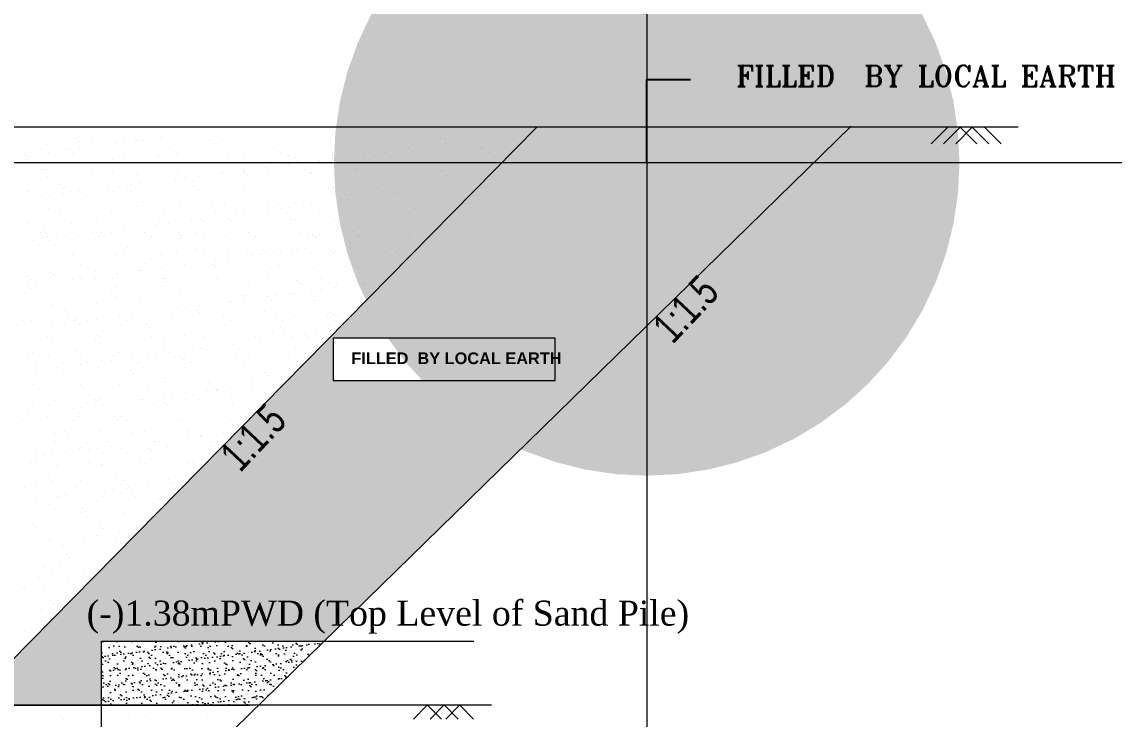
# Model space of a CAD drawing. Header units: inches. Extents: x -1277702 to 350617, y -622745 to 1282697.
# Drawn here: x -505044 to -491949, y 910665 to 919020 of the extents above; entities that cross this region are included whole.
import ezdxf

# ---------------------------------------------------------------- set-up
doc = ezdxf.new("R2010")
doc.units = ezdxf.units.IN
doc.header["$LTSCALE"] = 600
doc.header["$MEASUREMENT"] = 0
for name, color, linetype, lineweight in [('DIM', 140, 'Continuous', 15), ('HATCH', 252, 'Continuous', 5), ('LINE', 7, 'Continuous', 20)]:
    doc.layers.add(name, color=color, linetype=linetype, lineweight=lineweight)
doc.layers.add('TEXT', color=7, linetype='Continuous')
doc.styles.add('arial', font='swisscl.ttf')
doc.styles.add('BIG', font='ROMANT.SHX')
doc.dimstyles.new('dim_70', dxfattribs={"dimtxt": 140, "dimasz": 140, "dimexe": 70, "dimexo": 40, "dimgap": 50, "dimtad": 1, "dimdec": 0, "dimzin": 0, "dimdsep": 46, "dimtxsty": 'arial', "dimcen": 0.09, "dimclrd": 5, "dimclre": 5, "dimclrt": 7, "dimadec": 0, "dimazin": 0, "dimtfac": 1, "dimtdec": 0, "dimtmove": 0, "dimatfit": 3, "dimfxl": 1, "dimtolj": 1, "dimtzin": 0, "dimarcsym": 0})

# ---------------------------------------------------------------- blocks, each defined once
blk = doc.blocks.new('DOT')
at = {"layer": 'DIM'}
for p, q in [((0, 62.633), (0, -75.16)), ((-75.247, 0), (71.067, 0))]:
    blk.add_line(p, q, dxfattribs=at)
at = {"layer": 'DIM', "const_width": 24.75}
blk.add_lwpolyline([(-12.625, 0, 1), (12.625, 0, 1)], format="xyb", close=True, dxfattribs=at)

msp = doc.modelspace()

# ---------------------------------------------------------------- hatches: boundary and pattern name
at = {"layer": 'LINE', "ltscale": 50}
h = msp.add_hatch(dxfattribs=at)
h.set_pattern_fill('AR-SAND', color=8, scale=70, style=0)
h.set_pattern_definition([(37.5, (-1484382.6, 2402211.97), (-4.409535, 134.877664), [0, -106.4, 0, -119, 0, -113.75]), (7.5, (-1484382.6, 2402211.97), (123.88437, 197.550225), [0, -57.4, 0, -95.9, 0, -36.75]), (327.5, (-1484468.7, 2402211.97), (217.98993, 0.396134), [0, -35, 0, -126, 0, -164.5]), (317.5, (-1484468.7, 2402211.97), (210.428862, 61.43729), [0, -17.5, 0, -82.6, 0, -94.5])])
h.paths.add_polyline_path([(-505695.65827, 910831.93939), (-504090.60813, 910831.93939), (-504090.61073, 911599.33808), (-501420.85857, 911599.33808), (-495114.44499, 917756.47093), (-498871.12673, 917756.47093)])
h.paths.add_polyline_path([(-498651.73222, 915229.70035), (-498651.73222, 914724.30035), (-501313.13222, 914724.30035), (-501313.13222, 915229.70035)], flags=16)
h.paths.add_polyline_path([(-502416.84824, 913474.69936), (-501655.24041, 914282.20577), (-502059.78478, 914663.75588), (-502821.3926, 913856.24946)], flags=24)
h.paths.add_polyline_path([(-501100.02547, 915106.76779), (-498538.77035, 915106.76779), (-498538.77035, 914891.99289), (-501100.02547, 914891.99289)], flags=24)
h.paths.add_polyline_path([(-504242.59994, 911904.22917), (-497067.58191, 911904.22917), (-497067.58191, 911351.92203), (-504242.59994, 911351.92203)], flags=24)
h = msp.add_hatch(dxfattribs=at)
h.set_pattern_fill('AR-SAND', color=8, scale=70, style=0)
h.set_pattern_definition([(37.5, (-1484382.6, 2406269.93), (-4.409535, 134.877664), [0, -106.4, 0, -119, 0, -113.75]), (7.5, (-1484382.6, 2406269.93), (123.88437, 197.550225), [0, -57.4, 0, -95.9, 0, -36.75]), (327.5, (-1484468.7, 2406269.93), (217.98993, 0.396134), [0, -35, 0, -126, 0, -164.5]), (317.5, (-1484468.7, 2406269.93), (210.428862, 61.43729), [0, -17.5, 0, -82.6, 0, -94.5])])
h.paths.add_polyline_path([(-502316.07628, 910831.93939), (-502206.86297, 910831.93939), (-501420.85857, 911599.33808), (-504090.61073, 911599.33808), (-504090.60813, 910831.93939)])

# ---------------------------------------------------------------- linework, layer by layer
at = {"layer": 'DIM', "ltscale": 500}
msp.add_line((-504090.61073, 911599.33808), (-499623.85255, 911599.33808), dxfattribs=at)
at = {"layer": 'DIM', "ltscale": 50}
for points in [[(-498871.12673, 917756.47093), (-505695.65827, 910831.93939)], [(-495102.48485, 917768.14796), (-503551.55084, 909519.08197)], [(-514298.71149, 910831.93939), (-502316.07628, 910831.93939)], [(-499411.94873, 910831.93939), (-512389.08705, 910831.93939)]]:
    msp.add_lwpolyline(points, dxfattribs=at)
at = {"layer": 'DIM', "ltscale": 500}
msp.add_lwpolyline([(-504090.60486, 909871.92074), (-504090.61073, 911599.33808)], dxfattribs=at)
at = {"layer": 'HATCH', "color": 3, "ltscale": 50}
for points in [[(-493099.94873, 917756.47093), (-521932.4601, 917756.47093)], [(-500349.44059, 910665.15537), (-500184.44059, 910831.93939)], [(-500014.33728, 910665.15537), (-500179.33728, 910831.93939)], [(-500148.44059, 910665.15537), (-499983.44059, 910831.93939)], [(-499813.33728, 910665.15537), (-499978.33728, 910831.93939)], [(-499962.44059, 910665.15537), (-499797.44059, 910831.93939)], [(-499627.33728, 910665.15537), (-499792.33728, 910831.93939)]]:
    msp.add_lwpolyline(points, dxfattribs=at)
at = {"layer": 'HATCH', "color": 5, "lineweight": 15}
for points in [[(-493943.00645, 917756.47093), (-494142.74088, 917556.7365)], [(-493795.94873, 917756.47093), (-493995.68316, 917556.7365)], [(-493648.89102, 917756.47093), (-493848.62545, 917556.7365)], [(-493795.94873, 917756.47093), (-493596.2143, 917556.7365)], [(-493648.89102, 917756.47093), (-493449.15659, 917556.7365)], [(-493501.8333, 917756.47093), (-493302.09887, 917556.7365)]]:
    msp.add_lwpolyline(points, dxfattribs=at)
at = {"layer": 'HATCH', "color": 8, "ltscale": 50}
msp.add_lwpolyline([(-498651.73222, 915229.70035), (-501313.13222, 915229.70035), (-501313.13222, 914724.30035), (-498651.73222, 914724.30035)], close=True, dxfattribs=at)
at = {"layer": 'LINE', "color": 4, "ltscale": 50}
for p, q in [((-504401.33275, 917619.50008), (-504401.33275, 917619.50008)), ((-503589.24611, 917601.8164), (-503589.24611, 917601.8164)), ((-503380.51924, 917629.94907), (-503380.51924, 917629.94907)), ((-502111.89554, 917604.87802), (-502111.89554, 917604.87802)), ((-501600.27762, 917602.42421), (-501600.27762, 917602.42421)), ((-501060.09897, 917621.8858), (-501060.09897, 917621.8858)), ((-500536.58075, 917628.56341), (-500536.58075, 917628.56341)), ((-500024.96283, 917626.10959), (-500024.96283, 917626.10959)), ((-499427.6381, 917632.52563), (-499427.6381, 917632.52563)), ((-504750.90719, 917555.05343), (-504750.90719, 917555.05343)), ((-504520.41716, 917498.58147), (-504520.41716, 917498.58147)), ((-504457.22836, 917488.19762), (-504457.22836, 917488.19762)), ((-504364.46889, 917585.72057), (-504364.46889, 917585.72057)), ((-504353.12665, 917501.90287), (-504353.12665, 917501.90287)), ((-504210.72855, 917574.51503), (-504210.72855, 917574.51503)), ((-504190.52969, 917523.30917), (-504190.52969, 917523.30917)), ((-503918.8738, 917559.07334), (-503918.8738, 917559.07334)), ((-503897.58878, 917499.71328), (-503897.58878, 917499.71328)), ((-503814.77209, 917572.77859), (-503814.77209, 917572.77859)), ((-503687.21033, 917581.19263), (-503687.21033, 917581.19263)), ((-503652.17513, 917594.18489), (-503652.17513, 917594.18489)), ((-503274.76041, 917500.84509), (-503274.76041, 917500.84509)), ((-503175.5924, 917578.73882), (-503175.5924, 917578.73882)), ((-502788.95591, 917594.94215), (-502788.95591, 917594.94215)), ((-502752.09204, 917561.16264), (-502752.09204, 917561.16264)), ((-502651.93204, 917501.9769), (-502651.93204, 917501.9769)), ((-502635.41376, 917598.20041), (-502635.41376, 917598.20041)), ((-502029.10367, 917503.10871), (-502029.10367, 917503.10871)), ((-501976.86927, 917577.25847), (-501976.86927, 917577.25847)), ((-501406.27529, 917504.24052), (-501406.27529, 917504.24052)), ((-501176.57907, 917570.38423), (-501176.57907, 917570.38423)), ((-501139.7152, 917536.60471), (-501139.7152, 917536.60471)), ((-500783.44692, 917505.37233), (-500783.44692, 917505.37233)), ((-500504.34722, 917490.77419), (-500504.34722, 917490.77419)), ((-500400.24551, 917504.47944), (-500400.24551, 917504.47944)), ((-500364.49243, 917552.70054), (-500364.49243, 917552.70054)), ((-500237.64856, 917525.88573), (-500237.64856, 917525.88573)), ((-500160.61855, 917506.50414), (-500160.61855, 917506.50414)), ((-499965.99266, 917561.64991), (-499965.99266, 917561.64991)), ((-499861.89095, 917575.35516), (-499861.89095, 917575.35516)), ((-499699.294, 917596.76146), (-499699.294, 917596.76146)), ((-499564.20223, 917545.8263), (-499564.20223, 917545.8263)), ((-499537.79018, 917507.63595), (-499537.79018, 917507.63595)), ((-499527.33836, 917512.04679), (-499527.33836, 917512.04679)), ((-505002.55807, 917443.96497), (-505002.55807, 917443.96497)), ((-504995.58292, 917417.3219), (-504995.58292, 917417.3219)), ((-504992.08661, 917369.98996), (-504992.08661, 917369.98996)), ((-504965.69421, 917410.18546), (-504965.69421, 917410.18546)), ((-504891.48121, 917431.02715), (-504891.48121, 917431.02715)), ((-504728.88425, 917452.43344), (-504728.88425, 917452.43344)), ((-504468.56839, 917376.66756), (-504468.56839, 917376.66756)), ((-504436.07801, 917444.85151), (-504436.07801, 917444.85151)), ((-504190.47143, 917426.28128), (-504190.47143, 917426.28128)), ((-503956.95046, 917374.21375), (-503956.95046, 917374.21375)), ((-503813.24964, 917445.98332), (-503813.24964, 917445.98332)), ((-503416.77182, 917393.67534), (-503416.77182, 917393.67534)), ((-503390.18123, 917419.40704), (-503390.18123, 917419.40704)), ((-503353.31737, 917385.62753), (-503353.31737, 917385.62753)), ((-503190.42127, 917447.11513), (-503190.42127, 917447.11513)), ((-502893.2536, 917400.35295), (-502893.2536, 917400.35295)), ((-502578.09459, 917401.72336), (-502578.09459, 917401.72336)), ((-502567.59289, 917448.24694), (-502567.59289, 917448.24694)), ((-502381.63567, 917397.89914), (-502381.63567, 917397.89914)), ((-501944.76452, 917449.37875), (-501944.76452, 917449.37875)), ((-501841.45703, 917417.36073), (-501841.45703, 917417.36073)), ((-501777.80439, 917394.84911), (-501777.80439, 917394.84911)), ((-501740.94052, 917361.0696), (-501740.94052, 917361.0696)), ((-501581.05634, 917349.02274), (-501581.05634, 917349.02274)), ((-501476.95463, 917362.72799), (-501476.95463, 917362.72799)), ((-501321.93615, 917450.51056), (-501321.93615, 917450.51056)), ((-501317.93881, 917424.03834), (-501317.93881, 917424.03834)), ((-501314.35768, 917384.13429), (-501314.35768, 917384.13429)), ((-501042.70178, 917419.89846), (-501042.70178, 917419.89846)), ((-500965.71775, 917377.16543), (-500965.71775, 917377.16543)), ((-500938.60007, 917433.60371), (-500938.60007, 917433.60371)), ((-500806.32089, 917421.58452), (-500806.32089, 917421.58452)), ((-500776.00312, 917455.01001), (-500776.00312, 917455.01001)), ((-500699.10778, 917451.64237), (-500699.10778, 917451.64237)), ((-500266.14224, 917441.04612), (-500266.14224, 917441.04612)), ((-500165.42755, 917370.29118), (-500165.42755, 917370.29118)), ((-500076.2794, 917452.77418), (-500076.2794, 917452.77418)), ((-499742.62402, 917447.72373), (-499742.62402, 917447.72373)), ((-499453.45103, 917453.90599), (-499453.45103, 917453.90599)), ((-504791.69675, 917250.74617), (-504791.69675, 917250.74617)), ((-504755.28546, 917250.29184), (-504755.28546, 917250.29184)), ((-504132.45709, 917251.42365), (-504132.45709, 917251.42365)), ((-503991.40655, 917243.87193), (-503991.40655, 917243.87193)), ((-503954.54269, 917210.09242), (-503954.54269, 917210.09242)), ((-503509.62872, 917252.55546), (-503509.62872, 917252.55546)), ((-503179.31991, 917226.18824), (-503179.31991, 917226.18824)), ((-502886.80035, 917253.68727), (-502886.80035, 917253.68727)), ((-502622.81509, 917212.83566), (-502622.81509, 917212.83566)), ((-502553.66375, 917220.97655), (-502553.66375, 917220.97655)), ((-502391.06679, 917242.38284), (-502391.06679, 917242.38284)), ((-502379.02971, 917219.314), (-502379.02971, 917219.314)), ((-502263.97197, 917254.81908), (-502263.97197, 917254.81908)), ((-502119.4109, 917278.14702), (-502119.4109, 917278.14702)), ((-502099.29687, 917219.51327), (-502099.29687, 917219.51327)), ((-502015.30919, 917291.85227), (-502015.30919, 917291.85227)), ((-501852.71224, 917313.25857), (-501852.71224, 917313.25857)), ((-501641.1436, 917255.95089), (-501641.1436, 917255.95089)), ((-501587.67894, 917217.05945), (-501587.67894, 917217.05945)), ((-501047.5003, 917236.52105), (-501047.5003, 917236.52105)), ((-501018.31523, 917257.0827), (-501018.31523, 917257.0827)), ((-500523.98208, 917243.19866), (-500523.98208, 917243.19866)), ((-500395.48686, 917258.21451), (-500395.48686, 917258.21451)), ((-500128.56368, 917336.51167), (-500128.56368, 917336.51167)), ((-500012.36416, 917240.74484), (-500012.36416, 917240.74484)), ((-499772.65848, 917259.34632), (-499772.65848, 917259.34632)), ((-504738.30852, 917169.68868), (-504738.30852, 917169.68868)), ((-504198.12988, 917189.15027), (-504198.12988, 917189.15027)), ((-503674.61166, 917195.82788), (-503674.61166, 917195.82788)), ((-503630.37287, 917079.2251), (-503630.37287, 917079.2251)), ((-503467.77591, 917100.6314), (-503467.77591, 917100.6314)), ((-503196.12002, 917136.39558), (-503196.12002, 917136.39558)), ((-503162.99373, 917193.37406), (-503162.99373, 917193.37406)), ((-503092.01831, 917150.10083), (-503092.01831, 917150.10083)), ((-502929.42135, 917171.50712), (-502929.42135, 917171.50712)), ((-502657.76546, 917207.2713), (-502657.76546, 917207.2713)), ((-502342.16584, 917185.53449), (-502342.16584, 917185.53449)), ((-501566.94307, 917201.63031), (-501566.94307, 917201.63031)), ((-500766.65287, 917194.75607), (-500766.65287, 917194.75607)), ((-500729.789, 917160.97656), (-500729.789, 917160.97656)), ((-499954.56623, 917177.07238), (-499954.56623, 917177.07238)), ((-499677.49173, 917081.80167), (-499677.49173, 917081.80167)), ((-504981.71986, 916996.62921), (-504981.71986, 916996.62921)), ((-504979.48794, 916984.6252), (-504979.48794, 916984.6252)), ((-504592.63187, 917068.33682), (-504592.63187, 917068.33682)), ((-504555.76801, 917034.55731), (-504555.76801, 917034.55731)), ((-504544.48503, 916958.87995), (-504544.48503, 916958.87995)), ((-504455.96971, 916991.30281), (-504455.96971, 916991.30281)), ((-504358.89148, 916997.76102), (-504358.89148, 916997.76102)), ((-504272.82914, 916994.64413), (-504272.82914, 916994.64413)), ((-504168.72743, 917008.34938), (-504168.72743, 917008.34938)), ((-504006.13047, 917029.75568), (-504006.13047, 917029.75568)), ((-503944.35179, 916988.84899), (-503944.35179, 916988.84899)), ((-503780.54523, 917050.65313), (-503780.54523, 917050.65313)), ((-503736.06311, 916998.89283), (-503736.06311, 916998.89283)), ((-503734.47458, 917065.51985), (-503734.47458, 917065.51985)), ((-503404.17315, 917008.31059), (-503404.17315, 917008.31059)), ((-503113.23474, 917000.02464), (-503113.23474, 917000.02464)), ((-502980.25503, 917043.77889), (-502980.25503, 917043.77889)), ((-502943.39117, 917009.99938), (-502943.39117, 917009.99938)), ((-502880.65493, 917014.9882), (-502880.65493, 917014.9882)), ((-502490.40637, 917001.15645), (-502490.40637, 917001.15645)), ((-502406.06722, 916947.42649), (-502406.06722, 916947.42649)), ((-502369.037, 917012.53438), (-502369.037, 917012.53438)), ((-502168.16839, 917026.0952), (-502168.16839, 917026.0952)), ((-501867.57799, 917002.28826), (-501867.57799, 917002.28826)), ((-501828.85836, 917031.99598), (-501828.85836, 917031.99598)), ((-501783.23885, 916948.5583), (-501783.23885, 916948.5583)), ((-501367.87819, 917019.22096), (-501367.87819, 917019.22096)), ((-501331.01432, 916985.44145), (-501331.01432, 916985.44145)), ((-501305.34014, 917038.67358), (-501305.34014, 917038.67358)), ((-501244.74962, 917003.42007), (-501244.74962, 917003.42007)), ((-501160.41048, 916949.69011), (-501160.41048, 916949.69011)), ((-500793.72221, 917036.21977), (-500793.72221, 917036.21977)), ((-500621.92125, 917004.55188), (-500621.92125, 917004.55188)), ((-500591.6039, 916961.45652), (-500591.6039, 916961.45652)), ((-500555.79155, 917001.53727), (-500555.79155, 917001.53727)), ((-500537.58211, 916950.82192), (-500537.58211, 916950.82192)), ((-500319.94801, 916997.2207), (-500319.94801, 916997.2207)), ((-500253.54357, 917055.68137), (-500253.54357, 917055.68137)), ((-500215.84629, 917010.92595), (-500215.84629, 917010.92595)), ((-500053.24934, 917032.33224), (-500053.24934, 917032.33224)), ((-499999.09288, 917005.6837), (-499999.09288, 917005.6837)), ((-499914.75373, 916951.95373), (-499914.75373, 916951.95373)), ((-499781.59345, 917068.09642), (-499781.59345, 917068.09642)), ((-499730.02535, 917062.35897), (-499730.02535, 917062.35897)), ((-504897.38071, 916942.89925), (-504897.38071, 916942.89925)), ((-504811.1837, 916923.76841), (-504811.1837, 916923.76841)), ((-504707.08199, 916937.47366), (-504707.08199, 916937.47366)), ((-504381.77056, 916875.11802), (-504381.77056, 916875.11802)), ((-504274.55234, 916944.03106), (-504274.55234, 916944.03106)), ((-503651.72397, 916945.16287), (-503651.72397, 916945.16287)), ((-503581.48035, 916868.24377), (-503581.48035, 916868.24377)), ((-503544.61649, 916834.46426), (-503544.61649, 916834.46426)), ((-503028.89559, 916946.29468), (-503028.89559, 916946.29468)), ((-502769.39371, 916850.56009), (-502769.39371, 916850.56009)), ((-502610.21642, 916827.47091), (-502610.21642, 916827.47091)), ((-502086.6982, 916834.14851), (-502086.6982, 916834.14851)), ((-501969.10351, 916843.68584), (-501969.10351, 916843.68584)), ((-501668.31302, 916819.70507), (-501668.31302, 916819.70507)), ((-501575.08027, 916831.6947), (-501575.08027, 916831.6947)), ((-501396.65712, 916855.46925), (-501396.65712, 916855.46925)), ((-501292.55541, 916869.1745), (-501292.55541, 916869.1745)), ((-501157.01687, 916826.00216), (-501157.01687, 916826.00216)), ((-501129.95846, 916890.5808), (-501129.95846, 916890.5808)), ((-501034.90163, 916851.1563), (-501034.90163, 916851.1563)), ((-500858.30256, 916926.34497), (-500858.30256, 916926.34497)), ((-500754.20085, 916940.05022), (-500754.20085, 916940.05022)), ((-500511.38341, 916857.8339), (-500511.38341, 916857.8339)), ((-500356.72667, 916819.12791), (-500356.72667, 916819.12791)), ((-499999.76548, 916855.38009), (-499999.76548, 916855.38009)), ((-504982.99588, 916699.5829), (-504982.99588, 916699.5829)), ((-504725.70985, 916784.32392), (-504725.70985, 916784.32392)), ((-504593.75979, 916749.47139), (-504593.75979, 916749.47139)), ((-504185.53121, 916803.78552), (-504185.53121, 916803.78552)), ((-504182.70567, 916692.70866), (-504182.70567, 916692.70866)), ((-503970.93142, 916750.6032), (-503970.93142, 916750.6032)), ((-503662.01298, 916810.46313), (-503662.01298, 916810.46313)), ((-503348.10305, 916751.73501), (-503348.10305, 916751.73501)), ((-503150.39506, 916808.00931), (-503150.39506, 916808.00931)), ((-502725.27467, 916752.86682), (-502725.27467, 916752.86682)), ((-502473.36624, 916713.71781), (-502473.36624, 916713.71781)), ((-502369.26453, 916727.42306), (-502369.26453, 916727.42306)), ((-502206.66758, 916748.82935), (-502206.66758, 916748.82935)), ((-502102.4463, 916753.99863), (-502102.4463, 916753.99863)), ((-501935.01168, 916784.59353), (-501935.01168, 916784.59353)), ((-501932.23965, 916809.90633), (-501932.23965, 916809.90633)), ((-501830.90997, 916798.29878), (-501830.90997, 916798.29878)), ((-501479.61793, 916755.13044), (-501479.61793, 916755.13044)), ((-500856.78956, 916756.26225), (-500856.78956, 916756.26225)), ((-500319.8628, 916785.3484), (-500319.8628, 916785.3484)), ((-500233.96118, 916757.39406), (-500233.96118, 916757.39406)), ((-504966.88927, 916599.26045), (-504966.88927, 916599.26045)), ((-504443.37104, 916605.93805), (-504443.37104, 916605.93805)), ((-504145.84181, 916658.92915), (-504145.84181, 916658.92915)), ((-503931.75312, 916603.48424), (-503931.75312, 916603.48424)), ((-503550.07536, 916571.96636), (-503550.07536, 916571.96636)), ((-503445.97365, 916585.67161), (-503445.97365, 916585.67161)), ((-503391.57448, 916622.94584), (-503391.57448, 916622.94584)), ((-503370.61904, 916675.02497), (-503370.61904, 916675.02497)), ((-503283.3767, 916607.07791), (-503283.3767, 916607.07791)), ((-503011.7208, 916642.84208), (-503011.7208, 916642.84208)), ((-502907.61909, 916656.54733), (-502907.61909, 916656.54733)), ((-502868.05625, 916629.62344), (-502868.05625, 916629.62344)), ((-502745.02214, 916677.95363), (-502745.02214, 916677.95363)), ((-502570.32883, 916668.15073), (-502570.32883, 916668.15073)), ((-502533.46497, 916634.37122), (-502533.46497, 916634.37122)), ((-502356.43833, 916627.16963), (-502356.43833, 916627.16963)), ((-501816.25969, 916646.63122), (-501816.25969, 916646.63122)), ((-501758.24219, 916650.46704), (-501758.24219, 916650.46704)), ((-501292.74147, 916653.30883), (-501292.74147, 916653.30883)), ((-500957.95199, 916643.5928), (-500957.95199, 916643.5928)), ((-500921.08813, 916609.81329), (-500921.08813, 916609.81329)), ((-500781.12354, 916650.85502), (-500781.12354, 916650.85502)), ((-500240.9449, 916670.31661), (-500240.9449, 916670.31661)), ((-500145.86535, 916625.90911), (-500145.86535, 916625.90911)), ((-504820.19418, 916495.80876), (-504820.19418, 916495.80876)), ((-504783.931, 916517.17355), (-504783.931, 916517.17355)), ((-504747.06713, 916483.39404), (-504747.06713, 916483.39404)), ((-504735.85504, 916442.0788), (-504735.85504, 916442.0788)), ((-504626.78448, 916430.21492), (-504626.78448, 916430.21492)), ((-504522.68277, 916443.92017), (-504522.68277, 916443.92017)), ((-504360.08582, 916465.32646), (-504360.08582, 916465.32646)), ((-504197.36581, 916496.94057), (-504197.36581, 916496.94057)), ((-504113.02667, 916443.21061), (-504113.02667, 916443.21061)), ((-504088.42992, 916501.09064), (-504088.42992, 916501.09064)), ((-503984.32821, 916514.79589), (-503984.32821, 916514.79589)), ((-503971.84436, 916499.48986), (-503971.84436, 916499.48986)), ((-503821.73126, 916536.20219), (-503821.73126, 916536.20219)), ((-503649.41431, 916425.09837), (-503649.41431, 916425.09837)), ((-503574.53744, 916498.07238), (-503574.53744, 916498.07238)), ((-503490.19829, 916444.34242), (-503490.19829, 916444.34242)), ((-503171.55415, 916492.61562), (-503171.55415, 916492.61562)), ((-503137.79639, 916422.64456), (-503137.79639, 916422.64456)), ((-503134.69029, 916458.83611), (-503134.69029, 916458.83611)), ((-502951.70907, 916499.2042), (-502951.70907, 916499.2042)), ((-502867.36992, 916445.47423), (-502867.36992, 916445.47423)), ((-502597.61775, 916442.10615), (-502597.61775, 916442.10615)), ((-502359.46752, 916474.93193), (-502359.46752, 916474.93193)), ((-502328.88069, 916500.33601), (-502328.88069, 916500.33601)), ((-502244.54155, 916446.60605), (-502244.54155, 916446.60605)), ((-502074.09952, 916448.78376), (-502074.09952, 916448.78376)), ((-501706.05232, 916501.46782), (-501706.05232, 916501.46782)), ((-501621.71318, 916447.73786), (-501621.71318, 916447.73786)), ((-501562.4816, 916446.32994), (-501562.4816, 916446.32994)), ((-501559.17731, 916468.05769), (-501559.17731, 916468.05769)), ((-501522.31345, 916434.27818), (-501522.31345, 916434.27818)), ((-501083.22395, 916502.59963), (-501083.22395, 916502.59963)), ((-501022.30296, 916465.79154), (-501022.30296, 916465.79154)), ((-500998.88481, 916448.86967), (-500998.88481, 916448.86967)), ((-500747.09067, 916450.374), (-500747.09067, 916450.374)), ((-500673.90335, 916432.79148), (-500673.90335, 916432.79148)), ((-500569.80164, 916446.49673), (-500569.80164, 916446.49673)), ((-500498.78474, 916472.46915), (-500498.78474, 916472.46915)), ((-500460.39558, 916503.73144), (-500460.39558, 916503.73144)), ((-500407.20468, 916467.90303), (-500407.20468, 916467.90303)), ((-500376.05643, 916450.00148), (-500376.05643, 916450.00148)), ((-504898.44037, 916394.45074), (-504898.44037, 916394.45074)), ((-504713.11118, 916398.95917), (-504713.11118, 916398.95917)), ((-504573.06968, 916323.95475), (-504573.06968, 916323.95475)), ((-504172.93254, 916418.42077), (-504172.93254, 916418.42077)), ((-503772.77948, 916317.0805), (-503772.77948, 916317.0805)), ((-502960.69284, 916299.39682), (-502960.69284, 916299.39682)), ((-502160.40263, 916292.52258), (-502160.40263, 916292.52258)), ((-501646.51076, 916304.74529), (-501646.51076, 916304.74529)), ((-501483.9138, 916326.15158), (-501483.9138, 916326.15158)), ((-501212.25791, 916361.91576), (-501212.25791, 916361.91576)), ((-501108.1562, 916375.62101), (-501108.1562, 916375.62101)), ((-500945.55924, 916397.02731), (-500945.55924, 916397.02731)), ((-504954.29059, 916213.89569), (-504954.29059, 916213.89569)), ((-504432.23412, 916248.65094), (-504432.23412, 916248.65094)), ((-504430.77237, 916220.5733), (-504430.77237, 916220.5733)), ((-503919.15445, 916218.11949), (-503919.15445, 916218.11949)), ((-503809.40575, 916249.78275), (-503809.40575, 916249.78275)), ((-503735.91561, 916283.30099), (-503735.91561, 916283.30099)), ((-503378.97581, 916237.58108), (-503378.97581, 916237.58108)), ((-503186.57737, 916250.91456), (-503186.57737, 916250.91456)), ((-502855.45758, 916244.25869), (-502855.45758, 916244.25869)), ((-502723.21987, 916162.99384), (-502723.21987, 916162.99384)), ((-502563.749, 916252.04638), (-502563.749, 916252.04638)), ((-502560.62292, 916184.40014), (-502560.62292, 916184.40014)), ((-502343.83966, 916241.80487), (-502343.83966, 916241.80487)), ((-502288.96703, 916220.16432), (-502288.96703, 916220.16432)), ((-502184.86531, 916233.86957), (-502184.86531, 916233.86957)), ((-502123.53877, 916258.74306), (-502123.53877, 916258.74306)), ((-502022.26836, 916255.27586), (-502022.26836, 916255.27586)), ((-501940.92063, 916253.17819), (-501940.92063, 916253.17819)), ((-501803.66102, 916261.26647), (-501803.66102, 916261.26647)), ((-501750.61247, 916291.04004), (-501750.61247, 916291.04004)), ((-501348.31599, 916274.83889), (-501348.31599, 916274.83889)), ((-501318.09226, 916254.31), (-501318.09226, 916254.31)), ((-501280.14279, 916267.94408), (-501280.14279, 916267.94408)), ((-500768.52487, 916265.49026), (-500768.52487, 916265.49026)), ((-500695.26388, 916255.44181), (-500695.26388, 916255.44181)), ((-500548.02579, 916267.96465), (-500548.02579, 916267.96465)), ((-500511.16193, 916234.18514), (-500511.16193, 916234.18514)), ((-504374.0048, 916141.54539), (-504374.0048, 916141.54539)), ((-504337.14093, 916107.76588), (-504337.14093, 916107.76588)), ((-504160.33386, 916033.05601), (-504160.33386, 916033.05601)), ((-503637.33204, 916042.64869), (-503637.33204, 916042.64869)), ((-503636.81564, 916039.73362), (-503636.81564, 916039.73362)), ((-503561.91816, 916123.86171), (-503561.91816, 916123.86171)), ((-503365.67614, 916078.41287), (-503365.67614, 916078.41287)), ((-503261.57443, 916092.11812), (-503261.57443, 916092.11812)), ((-503125.19772, 916037.2798), (-503125.19772, 916037.2798)), ((-503098.97748, 916113.52442), (-503098.97748, 916113.52442)), ((-502827.32158, 916149.28859), (-502827.32158, 916149.28859)), ((-502761.62796, 916116.98746), (-502761.62796, 916116.98746)), ((-502724.76409, 916083.20795), (-502724.76409, 916083.20795)), ((-502585.01908, 916056.7414), (-502585.01908, 916056.7414)), ((-502061.50085, 916063.41901), (-502061.50085, 916063.41901)), ((-501949.54132, 916099.30378), (-501949.54132, 916099.30378)), ((-501549.88293, 916060.96519), (-501549.88293, 916060.96519)), ((-501149.25111, 916092.42953), (-501149.25111, 916092.42953)), ((-501112.38725, 916058.65002), (-501112.38725, 916058.65002)), ((-501009.70429, 916080.42679), (-501009.70429, 916080.42679)), ((-504975.23012, 915966.01028), (-504975.23012, 915966.01028)), ((-504938.36625, 915932.23077), (-504938.36625, 915932.23077)), ((-504714.04116, 915900.89725), (-504714.04116, 915900.89725)), ((-504700.51251, 916013.59442), (-504700.51251, 916013.59442)), ((-504658.66851, 915994.98832), (-504658.66851, 915994.98832)), ((-504574.32937, 915941.25836), (-504574.32937, 915941.25836)), ((-504442.38526, 915936.66143), (-504442.38526, 915936.66143)), ((-504338.28355, 915950.36668), (-504338.28355, 915950.36668)), ((-504175.6866, 915971.77297), (-504175.6866, 915971.77297)), ((-504163.14348, 915948.32659), (-504163.14348, 915948.32659)), ((-504035.84014, 915996.12013), (-504035.84014, 915996.12013)), ((-503951.50099, 915942.39017), (-503951.50099, 915942.39017)), ((-503904.0307, 916007.53715), (-503904.0307, 916007.53715)), ((-503799.92899, 916021.2424), (-503799.92899, 916021.2424)), ((-503413.01177, 915997.25194), (-503413.01177, 915997.25194)), ((-503362.85328, 915941.45235), (-503362.85328, 915941.45235)), ((-503328.67262, 915943.52198), (-503328.67262, 915943.52198)), ((-503325.98941, 915907.67284), (-503325.98941, 915907.67284)), ((-502790.18339, 915998.38375), (-502790.18339, 915998.38375)), ((-502705.84425, 915944.65379), (-502705.84425, 915944.65379)), ((-502550.76664, 915923.76866), (-502550.76664, 915923.76866)), ((-502167.35502, 915999.51556), (-502167.35502, 915999.51556)), ((-502083.01588, 915945.7856), (-502083.01588, 915945.7856)), ((-501750.47643, 915916.89442), (-501750.47643, 915916.89442)), ((-501544.52665, 916000.64737), (-501544.52665, 916000.64737)), ((-501460.18751, 915946.91741), (-501460.18751, 915946.91741)), ((-500938.3898, 915899.21073), (-500938.3898, 915899.21073)), ((-500921.69828, 916001.77918), (-500921.69828, 916001.77918)), ((-500837.35913, 915948.04922), (-500837.35913, 915948.04922)), ((-504980.73982, 915865.7857), (-504980.73982, 915865.7857)), ((-504941.69192, 915828.53094), (-504941.69192, 915828.53094)), ((-504876.63811, 915879.49095), (-504876.63811, 915879.49095)), ((-504764.3688, 915772.79148), (-504764.3688, 915772.79148)), ((-504418.1737, 915835.20855), (-504418.1737, 915835.20855)), ((-503906.55578, 915832.75473), (-503906.55578, 915832.75473)), ((-503366.37713, 915852.21633), (-503366.37713, 915852.21633)), ((-502842.85891, 915858.89394), (-502842.85891, 915858.89394)), ((-502331.24099, 915856.44012), (-502331.24099, 915856.44012)), ((-501791.06235, 915875.90172), (-501791.06235, 915875.90172)), ((-501713.61257, 915883.11491), (-501713.61257, 915883.11491)), ((-501566.21325, 915797.48655), (-501566.21325, 915797.48655)), ((-501462.11154, 915811.1918), (-501462.11154, 915811.1918)), ((-501299.51458, 915832.59809), (-501299.51458, 915832.59809)), ((-501267.54412, 915882.57932), (-501267.54412, 915882.57932)), ((-501027.85869, 915868.36227), (-501027.85869, 915868.36227)), ((-500923.75698, 915882.06752), (-500923.75698, 915882.06752)), ((-504893.53682, 915746.69869), (-504893.53682, 915746.69869)), ((-504270.70845, 915747.8305), (-504270.70845, 915747.8305)), ((-504147.73519, 915647.69126), (-504147.73519, 915647.69126)), ((-503964.0786, 915765.91724), (-503964.0786, 915765.91724)), ((-503927.21473, 915732.13773), (-503927.21473, 915732.13773)), ((-503647.88007, 915748.96231), (-503647.88007, 915748.96231)), ((-503624.21697, 915654.36886), (-503624.21697, 915654.36886)), ((-503151.99196, 915748.23355), (-503151.99196, 915748.23355)), ((-503112.59905, 915651.91505), (-503112.59905, 915651.91505)), ((-503025.0517, 915750.09412), (-503025.0517, 915750.09412)), ((-502642.92237, 915655.7351), (-502642.92237, 915655.7351)), ((-502572.4204, 915671.37665), (-502572.4204, 915671.37665)), ((-502538.82066, 915669.44035), (-502538.82066, 915669.44035)), ((-502402.22333, 915751.22593), (-502402.22333, 915751.22593)), ((-502376.2237, 915690.84665), (-502376.2237, 915690.84665)), ((-502351.70176, 915741.35931), (-502351.70176, 915741.35931)), ((-502314.83789, 915707.5798), (-502314.83789, 915707.5798)), ((-502104.56781, 915726.61083), (-502104.56781, 915726.61083)), ((-502048.90218, 915678.05425), (-502048.90218, 915678.05425)), ((-502000.4661, 915740.31608), (-502000.4661, 915740.31608)), ((-501837.86914, 915761.72237), (-501837.86914, 915761.72237)), ((-501779.39496, 915752.35774), (-501779.39496, 915752.35774)), ((-501539.61512, 915723.67562), (-501539.61512, 915723.67562)), ((-501537.28426, 915675.60044), (-501537.28426, 915675.60044)), ((-501156.56658, 915753.48955), (-501156.56658, 915753.48955)), ((-504687.91383, 915628.22966), (-504687.91383, 915628.22966)), ((-504565.30392, 915590.38212), (-504565.30392, 915590.38212)), ((-504528.44005, 915556.60261), (-504528.44005, 915556.60261)), ((-503753.21728, 915572.69844), (-503753.21728, 915572.69844)), ((-503719.63149, 915513.98366), (-503719.63149, 915513.98366)), ((-503615.52978, 915527.68891), (-503615.52978, 915527.68891)), ((-503452.93282, 915549.0952), (-503452.93282, 915549.0952)), ((-503181.27693, 915584.85938), (-503181.27693, 915584.85938)), ((-503077.17522, 915598.56463), (-503077.17522, 915598.56463)), ((-502952.92708, 915565.82419), (-502952.92708, 915565.82419)), ((-502916.06321, 915532.04468), (-502916.06321, 915532.04468)), ((-502914.57826, 915619.97093), (-502914.57826, 915619.97093)), ((-502140.84044, 915548.14051), (-502140.84044, 915548.14051)), ((-501340.55024, 915541.26626), (-501340.55024, 915541.26626)), ((-501303.68637, 915507.48675), (-501303.68637, 915507.48675)), ((-505035.63207, 915439.3061), (-505035.63207, 915439.3061)), ((-504929.09325, 915443.16619), (-504929.09325, 915443.16619)), ((-504692.23889, 915385.93746), (-504692.23889, 915385.93746)), ((-504529.64194, 915407.34376), (-504529.64194, 915407.34376)), ((-504497.14284, 915494.16787), (-504497.14284, 915494.16787)), ((-504412.80369, 915440.43791), (-504412.80369, 915440.43791)), ((-504405.57503, 915449.84379), (-504405.57503, 915449.84379)), ((-504354.4426, 915397.16332), (-504354.4426, 915397.16332)), ((-504257.98605, 915443.10794), (-504257.98605, 915443.10794)), ((-504153.88434, 915456.81319), (-504153.88434, 915456.81319)), ((-503991.28738, 915478.21948), (-503991.28738, 915478.21948)), ((-503893.9571, 915447.38998), (-503893.9571, 915447.38998)), ((-503874.31447, 915495.29968), (-503874.31447, 915495.29968)), ((-503789.97532, 915441.56972), (-503789.97532, 915441.56972)), ((-503554.1524, 915390.28908), (-503554.1524, 915390.28908)), ((-503353.77846, 915466.85157), (-503353.77846, 915466.85157)), ((-503251.48609, 915496.43149), (-503251.48609, 915496.43149)), ((-503167.14695, 915442.70153), (-503167.14695, 915442.70153)), ((-502830.26024, 915473.52918), (-502830.26024, 915473.52918)), ((-502628.65772, 915497.5633), (-502628.65772, 915497.5633)), ((-502544.31858, 915443.83334), (-502544.31858, 915443.83334)), ((-502318.64232, 915471.07537), (-502318.64232, 915471.07537)), ((-502005.82935, 915498.69511), (-502005.82935, 915498.69511)), ((-501921.49021, 915444.96515), (-501921.49021, 915444.96515)), ((-501778.46367, 915490.53696), (-501778.46367, 915490.53696)), ((-501383.00098, 915499.82692), (-501383.00098, 915499.82692)), ((-501298.66183, 915446.09696), (-501298.66183, 915446.09696)), ((-501254.94545, 915497.21457), (-501254.94545, 915497.21457)), ((-504796.34061, 915372.23221), (-504796.34061, 915372.23221)), ((-504732.01115, 915245.87824), (-504732.01115, 915245.87824)), ((-504135.13652, 915262.3265), (-504135.13652, 915262.3265)), ((-504109.18277, 915247.01005), (-504109.18277, 915247.01005)), ((-503611.6183, 915269.00411), (-503611.6183, 915269.00411)), ((-503517.28853, 915356.50957), (-503517.28853, 915356.50957)), ((-503486.3544, 915248.14186), (-503486.3544, 915248.14186)), ((-503100.00037, 915266.5503), (-503100.00037, 915266.5503)), ((-502863.52603, 915249.27367), (-502863.52603, 915249.27367)), ((-502742.06576, 915372.60539), (-502742.06576, 915372.60539)), ((-502559.82173, 915286.01189), (-502559.82173, 915286.01189)), ((-502240.69766, 915250.40548), (-502240.69766, 915250.40548)), ((-502036.30351, 915292.6895), (-502036.30351, 915292.6895)), ((-501941.77556, 915365.73115), (-501941.77556, 915365.73115)), ((-501904.91169, 915331.95164), (-501904.91169, 915331.95164)), ((-501816.06688, 915246.76259), (-501816.06688, 915246.76259)), ((-501653.46992, 915268.16888), (-501653.46992, 915268.16888)), ((-501617.86928, 915251.53729), (-501617.86928, 915251.53729)), ((-501524.68559, 915290.23568), (-501524.68559, 915290.23568)), ((-504955.66792, 915221.62821), (-504955.66792, 915221.62821)), ((-504675.31516, 915242.86491), (-504675.31516, 915242.86491)), ((-504155.37772, 915214.75397), (-504155.37772, 915214.75397)), ((-504118.51385, 915180.97446), (-504118.51385, 915180.97446)), ((-503343.29108, 915197.07028), (-503343.29108, 915197.07028)), ((-502730.17904, 915126.41744), (-502730.17904, 915126.41744)), ((-502543.00088, 915190.19604), (-502543.00088, 915190.19604)), ((-502506.13701, 915156.41653), (-502506.13701, 915156.41653)), ((-502458.52315, 915162.18161), (-502458.52315, 915162.18161)), ((-502354.42144, 915175.88686), (-502354.42144, 915175.88686)), ((-502191.82448, 915197.29316), (-502191.82448, 915197.29316)), ((-501920.16859, 915233.05733), (-501920.16859, 915233.05733)), ((-501730.91424, 915172.51235), (-501730.91424, 915172.51235)), ((-504958.44554, 914992.21561), (-504958.44554, 914992.21561)), ((-504916.49458, 915057.80143), (-504916.49458, 915057.80143)), ((-504756.60304, 915039.21885), (-504756.60304, 915039.21885)), ((-504719.73917, 915005.43934), (-504719.73917, 915005.43934)), ((-504392.97636, 915064.47904), (-504392.97636, 915064.47904)), ((-504335.61717, 914993.34742), (-504335.61717, 914993.34742)), ((-503944.5164, 915021.53517), (-503944.5164, 915021.53517)), ((-503881.35843, 915062.02522), (-503881.35843, 915062.02522)), ((-503806.88816, 914984.66599), (-503806.88816, 914984.66599)), ((-503712.78879, 914994.47923), (-503712.78879, 914994.47923)), ((-503535.23227, 915020.43017), (-503535.23227, 915020.43017)), ((-503431.13056, 915034.13542), (-503431.13056, 915034.13542)), ((-503341.17979, 915081.48682), (-503341.17979, 915081.48682)), ((-503268.5336, 915055.54171), (-503268.5336, 915055.54171)), ((-503144.2262, 915014.66093), (-503144.2262, 915014.66093)), ((-503089.96042, 914995.61105), (-503089.96042, 914995.61105)), ((-502996.87771, 915091.30589), (-502996.87771, 915091.30589)), ((-502892.776, 915105.01114), (-502892.776, 915105.01114)), ((-502817.66157, 915088.16443), (-502817.66157, 915088.16443)), ((-502467.13205, 914996.74286), (-502467.13205, 914996.74286)), ((-502332.13956, 914996.97724), (-502332.13956, 914996.97724)), ((-502306.04365, 915085.71061), (-502306.04365, 915085.71061)), ((-501844.30368, 914997.87467), (-501844.30368, 914997.87467)), ((-501765.865, 915105.17221), (-501765.865, 915105.17221)), ((-504874.10639, 914938.48565), (-504874.10639, 914938.48565)), ((-504662.71649, 914857.50015), (-504662.71649, 914857.50015)), ((-504611.94139, 914878.67872), (-504611.94139, 914878.67872)), ((-504507.83968, 914892.38397), (-504507.83968, 914892.38397)), ((-504345.24272, 914913.79027), (-504345.24272, 914913.79027)), ((-504251.27802, 914939.61746), (-504251.27802, 914939.61746)), ((-504122.53785, 914876.96175), (-504122.53785, 914876.96175)), ((-504073.58683, 914949.55445), (-504073.58683, 914949.55445)), ((-503969.48512, 914963.2597), (-503969.48512, 914963.2597)), ((-503628.44965, 914940.74927), (-503628.44965, 914940.74927)), ((-503599.01963, 914883.63936), (-503599.01963, 914883.63936)), ((-503107.36233, 914980.88142), (-503107.36233, 914980.88142)), ((-503087.4017, 914881.18554), (-503087.4017, 914881.18554)), ((-503005.62128, 914941.88108), (-503005.62128, 914941.88108)), ((-502547.22306, 914900.64714), (-502547.22306, 914900.64714)), ((-502382.79291, 914943.0129), (-502382.79291, 914943.0129)), ((-502023.70484, 914907.32474), (-502023.70484, 914907.32474)), ((-504883.59728, 914842.91455), (-504883.59728, 914842.91455)), ((-504570.48547, 914745.05779), (-504570.48547, 914745.05779)), ((-504545.74172, 914846.00006), (-504545.74172, 914846.00006)), ((-503947.6571, 914746.1896), (-503947.6571, 914746.1896)), ((-503745.45152, 914839.12581), (-503745.45152, 914839.12581)), ((-503708.58765, 914805.3463), (-503708.58765, 914805.3463)), ((-503324.82873, 914747.32141), (-503324.82873, 914747.32141)), ((-502933.36488, 914821.44213), (-502933.36488, 914821.44213)), ((-502702.00036, 914748.45323), (-502702.00036, 914748.45323)), ((-502133.07468, 914814.56788), (-502133.07468, 914814.56788)), ((-502096.21081, 914780.78837), (-502096.21081, 914780.78837)), ((-502079.17198, 914749.58504), (-502079.17198, 914749.58504)), ((-504903.89591, 914672.43668), (-504903.89591, 914672.43668)), ((-504380.37768, 914679.11429), (-504380.37768, 914679.11429)), ((-504346.67684, 914663.5907), (-504346.67684, 914663.5907)), ((-504309.81297, 914629.81119), (-504309.81297, 914629.81119)), ((-503868.75976, 914676.66047), (-503868.75976, 914676.66047)), ((-503534.5902, 914645.90701), (-503534.5902, 914645.90701)), ((-503328.58112, 914696.12207), (-503328.58112, 914696.12207)), ((-502812.47849, 914597.7524), (-502812.47849, 914597.7524)), ((-502805.0629, 914702.79967), (-502805.0629, 914702.79967)), ((-502734.3, 914639.03277), (-502734.3, 914639.03277)), ((-502708.37678, 914611.45765), (-502708.37678, 914611.45765)), ((-502697.43613, 914605.25326), (-502697.43613, 914605.25326)), ((-502545.77982, 914632.86395), (-502545.77982, 914632.86395)), ((-502293.44497, 914700.34586), (-502293.44497, 914700.34586)), ((-502274.12393, 914668.62812), (-502274.12393, 914668.62812)), ((-502170.02222, 914682.33337), (-502170.02222, 914682.33337)), ((-504947.90216, 914488.05559), (-504947.90216, 914488.05559)), ((-504796.91987, 914491.39517), (-504796.91987, 914491.39517)), ((-504650.11782, 914472.1354), (-504650.11782, 914472.1354)), ((-504174.09149, 914492.52698), (-504174.09149, 914492.52698)), ((-504135.81552, 914470.3719), (-504135.81552, 914470.3719)), ((-504109.93918, 914491.597), (-504109.93918, 914491.597)), ((-503785.0859, 914469.7062), (-503785.0859, 914469.7062)), ((-503622.48894, 914491.1125), (-503622.48894, 914491.1125)), ((-503586.42095, 914498.2746), (-503586.42095, 914498.2746)), ((-503551.26312, 914493.65879), (-503551.26312, 914493.65879)), ((-503350.83305, 914526.87668), (-503350.83305, 914526.87668)), ((-503335.52532, 914463.49766), (-503335.52532, 914463.49766)), ((-503246.73134, 914540.58193), (-503246.73134, 914540.58193)), ((-503084.13438, 914561.98822), (-503084.13438, 914561.98822)), ((-503074.80303, 914495.82079), (-503074.80303, 914495.82079)), ((-502928.43475, 914494.7906), (-502928.43475, 914494.7906)), ((-502534.62439, 914515.28238), (-502534.62439, 914515.28238)), ((-502305.60638, 914495.92241), (-502305.60638, 914495.92241)), ((-504911.03829, 914454.27608), (-504911.03829, 914454.27608)), ((-504861.79502, 914327.95476), (-504861.79502, 914327.95476)), ((-504712.58072, 914437.66521), (-504712.58072, 914437.66521)), ((-504699.19806, 914349.36106), (-504699.19806, 914349.36106)), ((-504427.54217, 914385.12523), (-504427.54217, 914385.12523)), ((-504323.44046, 914398.83048), (-504323.44046, 914398.83048)), ((-504160.8435, 914420.23678), (-504160.8435, 914420.23678)), ((-504089.75235, 914438.79702), (-504089.75235, 914438.79702)), ((-503889.18761, 914456.00095), (-503889.18761, 914456.00095)), ((-503466.92398, 914439.92883), (-503466.92398, 914439.92883)), ((-503298.66145, 914429.71815), (-503298.66145, 914429.71815)), ((-502844.09561, 914441.06064), (-502844.09561, 914441.06064)), ((-502523.43868, 914445.81397), (-502523.43868, 914445.81397)), ((-505031.78817, 914243.10554), (-505031.78817, 914243.10554)), ((-504965.89673, 914314.24951), (-504965.89673, 914314.24951)), ((-504891.29724, 914287.07193), (-504891.29724, 914287.07193)), ((-504737.04084, 914294.83679), (-504737.04084, 914294.83679)), ((-504408.9598, 914244.23735), (-504408.9598, 914244.23735)), ((-504367.77901, 914293.74953), (-504367.77901, 914293.74953)), ((-503936.75064, 914287.96254), (-503936.75064, 914287.96254)), ((-503899.88677, 914254.18303), (-503899.88677, 914254.18303)), ((-503856.16109, 914291.29572), (-503856.16109, 914291.29572)), ((-503786.13143, 914245.36916), (-503786.13143, 914245.36916)), ((-503315.98245, 914310.75731), (-503315.98245, 914310.75731)), ((-503163.30306, 914246.50097), (-503163.30306, 914246.50097)), ((-503124.664, 914270.27886), (-503124.664, 914270.27886)), ((-502792.46422, 914317.43492), (-502792.46422, 914317.43492)), ((-502540.47469, 914247.63278), (-502540.47469, 914247.63278)), ((-504637.51915, 914086.77065), (-504637.51915, 914086.77065)), ((-504537.97596, 914112.42743), (-504537.97596, 914112.42743)), ((-504501.1121, 914078.64792), (-504501.1121, 914078.64792)), ((-504097.34051, 914106.23224), (-504097.34051, 914106.23224)), ((-503725.88932, 914094.74374), (-503725.88932, 914094.74374)), ((-503573.82228, 914112.90985), (-503573.82228, 914112.90985)), ((-503062.20436, 914110.45603), (-503062.20436, 914110.45603)), ((-502925.59912, 914087.8695), (-502925.59912, 914087.8695)), ((-502899.73516, 914068.43473), (-502899.73516, 914068.43473)), ((-502628.07927, 914104.19891), (-502628.07927, 914104.19891)), ((-504635.39419, 913990.57472), (-504635.39419, 913990.57472)), ((-504551.05505, 913936.84476), (-504551.05505, 913936.84476)), ((-504012.56582, 913991.70653), (-504012.56582, 913991.70653)), ((-503928.22668, 913937.97657), (-503928.22668, 913937.97657)), ((-503704.78839, 913962.44746), (-503704.78839, 913962.44746)), ((-503600.68668, 913976.15271), (-503600.68668, 913976.15271)), ((-503438.08972, 913997.55901), (-503438.08972, 913997.55901)), ((-503389.73745, 913992.83834), (-503389.73745, 913992.83834)), ((-503305.39831, 913939.10838), (-503305.39831, 913939.10838)), ((-503166.43383, 914033.32319), (-503166.43383, 914033.32319)), ((-503062.33212, 914047.02844), (-503062.33212, 914047.02844)), ((-502888.73525, 914054.08999), (-502888.73525, 914054.08999)), ((-502766.90908, 913993.97015), (-502766.90908, 913993.97015)), ((-504878.69856, 913901.70717), (-504878.69856, 913901.70717)), ((-504781.49751, 913820.69602), (-504781.49751, 913820.69602)), ((-504677.3958, 913834.40127), (-504677.3958, 913834.40127)), ((-504514.79884, 913855.80757), (-504514.79884, 913855.80757)), ((-504355.18034, 913908.38478), (-504355.18034, 913908.38478)), ((-504327.11464, 913919.20863), (-504327.11464, 913919.20863)), ((-504243.14295, 913891.57174), (-504243.14295, 913891.57174)), ((-504139.04124, 913905.27699), (-504139.04124, 913905.27699)), ((-503976.44428, 913926.68329), (-503976.44428, 913926.68329)), ((-503843.56242, 913905.93096), (-503843.56242, 913905.93096)), ((-503526.82444, 913912.33439), (-503526.82444, 913912.33439)), ((-503489.96057, 913878.55488), (-503489.96057, 913878.55488)), ((-503303.38378, 913925.39256), (-503303.38378, 913925.39256)), ((-502779.86555, 913932.07017), (-502779.86555, 913932.07017)), ((-504928.33996, 913743.67352), (-504928.33996, 913743.67352)), ((-504870.2625, 913742.28509), (-504870.2625, 913742.28509)), ((-504624.92048, 913701.40589), (-504624.92048, 913701.40589)), ((-504247.43413, 913743.4169), (-504247.43413, 913743.4169)), ((-504128.04976, 913736.79928), (-504128.04976, 913736.79928)), ((-504091.1859, 913703.01977), (-504091.1859, 913703.01977)), ((-504084.74183, 913720.86749), (-504084.74183, 913720.86749)), ((-503624.60576, 913744.54871), (-503624.60576, 913744.54871)), ((-503561.22361, 913727.5451), (-503561.22361, 913727.5451)), ((-503315.96312, 913719.11559), (-503315.96312, 913719.11559)), ((-503049.60569, 913725.09128), (-503049.60569, 913725.09128)), ((-503001.77739, 913745.68052), (-503001.77739, 913745.68052)), ((-504729.27508, 913561.26416), (-504729.27508, 913561.26416)), ((-503917.18844, 913543.58048), (-503917.18844, 913543.58048)), ((-505012.35775, 913434.8925), (-505012.35775, 913434.8925)), ((-504866.09989, 913516.34242), (-504866.09989, 913516.34242)), ((-504692.41122, 913527.48465), (-504692.41122, 913527.48465)), ((-504473.86852, 913489.75427), (-504473.86852, 913489.75427)), ((-504389.52938, 913436.02431), (-504389.52938, 913436.02431)), ((-504342.58167, 913523.02002), (-504342.58167, 913523.02002)), ((-503954.64202, 913411.7235), (-503954.64202, 913411.7235)), ((-503851.04015, 913490.88608), (-503851.04015, 913490.88608)), ((-503830.96375, 913520.56621), (-503830.96375, 913520.56621)), ((-503792.04506, 913433.1298), (-503792.04506, 913433.1298)), ((-503766.70101, 913437.15612), (-503766.70101, 913437.15612)), ((-503520.38917, 913468.89397), (-503520.38917, 913468.89397)), ((-503416.28746, 913482.59922), (-503416.28746, 913482.59922)), ((-503290.7851, 913540.02781), (-503290.7851, 913540.02781)), ((-503253.6905, 913504.00552), (-503253.6905, 913504.00552)), ((-503228.21178, 913492.0179), (-503228.21178, 913492.0179)), ((-504868.75418, 913291.37835), (-504868.75418, 913291.37835)), ((-504612.32181, 913316.04114), (-504612.32181, 913316.04114)), ((-504597.09829, 913327.14253), (-504597.09829, 913327.14253)), ((-504518.41377, 913368.04536), (-504518.41377, 913368.04536)), ((-504492.99658, 913340.84778), (-504492.99658, 913340.84778)), ((-504330.39962, 913362.25407), (-504330.39962, 913362.25407)), ((-504072.14316, 913335.50273), (-504072.14316, 913335.50273)), ((-504058.74373, 913398.01825), (-504058.74373, 913398.01825)), ((-503718.12356, 913361.17112), (-503718.12356, 913361.17112)), ((-503681.2597, 913327.39161), (-503681.2597, 913327.39161)), ((-503548.62494, 913342.18034), (-503548.62494, 913342.18034)), ((-505031.35114, 913269.97206), (-505031.35114, 913269.97206)), ((-504708.73683, 913241.46464), (-504708.73683, 913241.46464)), ((-504319.34888, 913185.63601), (-504319.34888, 913185.63601)), ((-504282.48502, 913151.8565), (-504282.48502, 913151.8565)), ((-504085.90846, 913242.59645), (-504085.90846, 913242.59645)), ((-503463.08009, 913243.72826), (-503463.08009, 913243.72826)), ((-504853.50122, 913130.97766), (-504853.50122, 913130.97766)), ((-504329.983, 913137.65527), (-504329.983, 913137.65527)), ((-503818.36508, 913135.20146), (-503818.36508, 913135.20146)), ((-504935.17122, 912987.80202), (-504935.17122, 912987.80202)), ((-504920.57421, 913010.10089), (-504920.57421, 913010.10089)), ((-504883.71034, 912976.32138), (-504883.71034, 912976.32138)), ((-504850.83208, 912934.07206), (-504850.83208, 912934.07206)), ((-504599.72313, 912930.67638), (-504599.72313, 912930.67638)), ((-504312.34285, 912988.93383), (-504312.34285, 912988.93383)), ((-504228.00371, 912935.20387), (-504228.00371, 912935.20387)), ((-504108.48757, 912992.41721), (-504108.48757, 912992.41721)), ((-504059.54449, 912950.13798), (-504059.54449, 912950.13798)), ((-503874.34451, 912904.46476), (-503874.34451, 912904.46476)), ((-504951.05363, 912762.71332), (-504951.05363, 912762.71332)), ((-504846.95192, 912776.41857), (-504846.95192, 912776.41857)), ((-504709.71289, 912816.88209), (-504709.71289, 912816.88209)), ((-504684.35496, 912797.82486), (-504684.35496, 912797.82486)), ((-504412.69907, 912833.58904), (-504412.69907, 912833.58904)), ((-504308.59736, 912847.29429), (-504308.59736, 912847.29429)), ((-504146.0004, 912868.70058), (-504146.0004, 912868.70058)), ((-503909.42268, 912810.00785), (-503909.42268, 912810.00785)), ((-504840.90255, 912745.61291), (-504840.90255, 912745.61291)), ((-504547.21116, 912740.6442), (-504547.21116, 912740.6442)), ((-504510.64801, 912634.47274), (-504510.64801, 912634.47274)), ((-504317.38433, 912752.29052), (-504317.38433, 912752.29052)), ((-504587.12446, 912545.31163), (-504587.12446, 912545.31163)), ((-504473.78414, 912600.69323), (-504473.78414, 912600.69323)), ((-504773.64555, 912486.98157), (-504773.64555, 912486.98157)), ((-504689.30641, 912433.25161), (-504689.30641, 912433.25161)), ((-504299.78669, 912441.25394), (-504299.78669, 912441.25394)), ((-505038.3103, 912233.39565), (-505038.3103, 912233.39565)), ((-505008.51386, 912238.69194), (-505008.51386, 912238.69194)), ((-504901.01201, 912265.71883), (-504901.01201, 912265.71883)), ((-504828.30388, 912360.24816), (-504828.30388, 912360.24816)), ((-504766.65441, 912269.15982), (-504766.65441, 912269.15982)), ((-504662.5527, 912282.86508), (-504662.5527, 912282.86508)), ((-504499.95574, 912304.27137), (-504499.95574, 912304.27137)), ((-504574.52579, 912159.94688), (-504574.52579, 912159.94688)), ((-504815.70521, 911974.8834), (-504815.70521, 911974.8834)), ((-504701.94713, 912083.30947), (-504701.94713, 912083.30947)), ((-504665.08326, 912049.52996), (-504665.08326, 912049.52996)), ((-505016.50804, 911718.43586), (-505016.50804, 911718.43586)), ((-504581.98357, 910703.45547), (-504581.98357, 910703.45547)), ((-504545.11971, 910669.67596), (-504545.11971, 910669.67596)), ((-503832.82595, 910678.14027), (-503832.82595, 910678.14027)), ((-503769.89693, 910685.77178), (-503769.89693, 910685.77178)), ((-503561.17006, 910713.90445), (-503561.17006, 910713.90445)), ((-502969.60673, 910678.89754), (-502969.60673, 910678.89754)), ((-502816.06458, 910682.1558), (-502816.06458, 910682.1558)), ((-502292.54636, 910688.8334), (-502292.54636, 910688.8334)), ((-500205.61365, 910710.06498), (-500205.61365, 910710.06498)), ((-499879.94482, 910680.71684), (-499879.94482, 910680.71684))]:
    msp.add_line(p, q, dxfattribs=at)

# ---------------------------------------------------------------- texts
at = {"layer": 'LINE', "attachment_point": 8, "style": 'BIG'}
for s, insert, char_height, width in [('{\\C7;FILLED  BY LOCAL EARTH}', (-494204.46358, 918247.04089, 0), 250, 11058.0053437), ('{\\fTimes New Roman|b0|i0|c0|p18;(-)1.38mPWD (Top Level of Sand Pile)}', (-500655.09092, 911687.88893, 0), 300, 8510.0821764)]:
    msp.add_mtext(s, dxfattribs=dict(at, insert=insert, char_height=char_height, width=width))
at = {"layer": 'TEXT', "ltscale": 500, "style": 'arial'}
for p in [(-497241.61984, 915147.32172), (-502426.1308, 913610.8555)]:
    msp.add_text('1:1.5', height=368.7936, rotation=46.675496775, dxfattribs=at).set_placement(p)
at = {"layer": 'TEXT', "color": 6, "insert": (-498573.77035, 914987.99871, 0), "char_height": 140, "width": 2672.0756063, "attachment_point": 6, "style": 'arial'}
msp.add_mtext('{\\fArial|b1|i0|c0|p34;FILLED  BY LOCAL EARTH}', dxfattribs=at)

# ---------------------------------------------------------------- leaders
at = {"layer": 'HATCH', "color": 3, "ltscale": 50}
msp.add_leader([(-497552.84376, 917332.12741), (-497552.84376, 918327.12741), (-497026.94873, 918327.12741)], dimstyle='dim_70', override={"dimasz": 150, "dimgap": 50, "dimtad": 0, "dimldrblk": 'Dot'}, dxfattribs=at)

doc.saveas('drawing.dxf')
